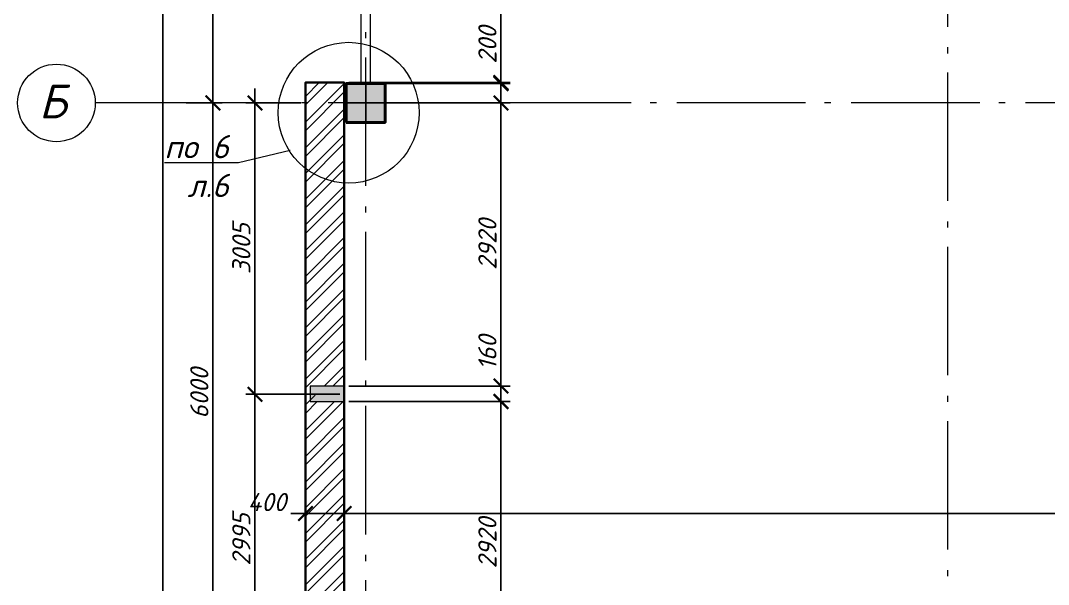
# Model space of a CAD drawing. Header units: millimetres. Extents: x -238377 to 196118, y -123284 to 30177.
# Drawn here: x -218208 to -207611, y -78177 to -72361 of the extents above; entities that cross this region are included whole.
import ezdxf
from ezdxf import colors
from ezdxf.entities.mleader import LeaderData, LeaderLine
from ezdxf.enums import TextEntityAlignment as Align
from ezdxf.math import Vec2, Vec3

# ---------------------------------------------------------------- set-up
doc = ezdxf.new("R2010")
doc.units = ezdxf.units.MM
doc.header["$MEASUREMENT"] = 0
doc.linetypes.add('Double Dashed', pattern=[1797.222233, 1325, -211.666656, 63.333344, -197.222233])
doc.layers.get('0').update_dxf_attribs({"lineweight": 5})
doc.layers.add('#Hatch', color=7, linetype='Continuous', lineweight=5, true_color=0x4d4d4d)
doc.layers.add('#Каркас', color=7, linetype='Continuous', lineweight=5, true_color=0x757575)
for name, color, linetype, lineweight in [('#Бетон', 10, 'Continuous', 15), ('#Выноски', 150, 'Continuous', 15), ('#Оси', 7, 'Continuous', 5), ('#размеры', 7, 'Continuous', 5), ('колонны_Ном._пера__94', 252, 'Continuous', 13), ('колонны_Ном._пера__99', 7, 'Continuous', 40), ('оси_Ном._пера__96', 7, 'Continuous', 5), ('оси_Ном._пера__97', 7, 'Continuous', 20), ('чертеж_Ном._пера__98', 7, 'Continuous', 35)]:
    doc.layers.add(name, color=color, linetype=linetype, lineweight=lineweight)
for name, color, linetype in [('#стены наруж', 7, 'Continuous'), ('колонны', 7, 'Continuous'), ('оси', 7, 'Continuous')]:
    doc.layers.add(name, color=color, linetype=linetype)
doc.styles.add('STEP PR', font='isocpeui.ttf')
doc.styles.add('СГЕНЕРИР_СТИЛЬ_3', font='gost_2_304-81_type.ttf')
doc.dimstyles.new('SPDS', dxfattribs={"dimscale": 10, "dimtxt": 2.5, "dimasz": 2, "dimexe": 1.25, "dimexo": 0.625, "dimtad": 1, "dimdec": 0, "dimrnd": 0.001, "dimtxsty": 'STEP PR', "dimblk": 'ARCHTICK', "dimcen": 2.5, "dimdle": 2, "dimclrd": 256, "dimclre": 256, "dimclrt": 7, "dimadec": 0, "dimazin": 2, "dimtfac": 0.75, "dimtdec": 0, "dimtmove": 1, "dimatfit": 3, "dimfxl": 1, "dimtolj": 1, "dimarcsym": 1})

# ---------------------------------------------------------------- blocks, each defined once
blk = doc.blocks.new('Стандартный маркер сетки')
at = {"layer": 'оси_Ном._пера__96', "linetype": 'Double Dashed', "lineweight": 5}
blk.add_line((900, 0), (17157, 0), dxfattribs=at)
at = {"layer": 'оси_Ном._пера__96', "style": 'СГЕНЕРИР_СТИЛЬ_3'}
blk.add_attdef('AC_MarkerText_1', text='', height=350, rotation=90, dxfattribs=at).set_placement((18727, -87), align=Align.BOTTOM_LEFT)
blk = doc.blocks.new('Стандартный маркер сетки_2')
at = {"layer": 'оси_Ном._пера__96', "linetype": 'Double Dashed', "lineweight": 5}
blk.add_line((900, 0), (17157, 0), dxfattribs=at)
at = {"layer": 'оси_Ном._пера__96', "style": 'СГЕНЕРИР_СТИЛЬ_3'}
blk.add_attdef('AC_MarkerText_1', text='', height=350, rotation=90, dxfattribs=at).set_placement((18727, -122), align=Align.BOTTOM_LEFT)
blk = doc.blocks.new('_ArchTick')
at = {"color": 0, "linetype": 'ByBlock', "const_width": 0.15}
blk.add_lwpolyline([(-0.5, -0.5), (0.5, 0.5)], dxfattribs=at)
blk = doc.blocks.new('*D25')
at = {"layer": '#размеры', "lineweight": -2, "transparency": 16777216}
for p, q in [((-216225, -79360), (-216225, -73060)), ((-216499, -73210), (-216131, -73210)), ((-217551, -79210), (-216131, -79210))]:
    blk.add_line(p, q, dxfattribs=at)
at = {"layer": 'Defpoints', "color": 0, "transparency": 16777216}
for p in [(-216546, -73210), (-216225, -73210), (-217598, -79210)]:
    blk.add_point(p, dxfattribs=at)
at = {"layer": '#размеры', "lineweight": -2, "transparency": 16777216, "xscale": 150, "yscale": 150, "zscale": 150}
for p, rotation in [((-216225, -73210), 90), ((-216225, -79210), 270)]:
    blk.add_blockref('_ArchTick', p, dxfattribs=dict(at, rotation=rotation))
at = {"layer": '#размеры', "color": 7, "transparency": 16777216, "insert": (-216365, -76206), "char_height": 187.5, "attachment_point": 5, "rotation": 90, "style": 'STEP PR'}
blk.add_mtext('\\A1;6000', dxfattribs=at)
blk = doc.blocks.new('*D26')
at = {"layer": '#размеры', "lineweight": -2, "transparency": 16777216}
for p, q in [((-216225, -73360), (-216225, -67060)), ((-217463, -67210), (-216131, -67210)), ((-216499, -73210), (-216131, -73210))]:
    blk.add_line(p, q, dxfattribs=at)
at = {"layer": 'Defpoints', "color": 0, "transparency": 16777216}
for p in [(-217509, -67210), (-216225, -67210), (-216546, -73210)]:
    blk.add_point(p, dxfattribs=at)
at = {"layer": '#размеры', "lineweight": -2, "transparency": 16777216, "xscale": 150, "yscale": 150, "zscale": 150}
for p, rotation in [((-216225, -67210), 90), ((-216225, -73210), 270)]:
    blk.add_blockref('_ArchTick', p, dxfattribs=dict(at, rotation=rotation))
at = {"layer": '#размеры', "color": 7, "transparency": 16777216, "insert": (-216365, -70206), "char_height": 187.5, "attachment_point": 5, "rotation": 90, "style": 'STEP PR'}
blk.add_mtext('\\A1;6000', dxfattribs=at)
blk = doc.blocks.new('*D44')
at = {"layer": '#размеры', "lineweight": -2, "transparency": 16777216}
for p, q in [((-216741, -64660), (-216741, -79360)), ((-210276, -64810), (-216834, -64810)), ((-216399, -79210), (-216834, -79210))]:
    blk.add_line(p, q, dxfattribs=at)
at = {"layer": 'Defpoints', "color": 0, "transparency": 16777216}
for p in [(-210229, -64810), (-216741, -79210), (-216352, -79210)]:
    blk.add_point(p, dxfattribs=at)
at = {"layer": '#размеры', "lineweight": -2, "transparency": 16777216, "xscale": 150, "yscale": 150, "zscale": 150}
for p, rotation in [((-216741, -64810), 90), ((-216741, -79210), 270)]:
    blk.add_blockref('_ArchTick', p, dxfattribs=dict(at, rotation=rotation))
at = {"layer": '#размеры', "color": 7, "transparency": 16777216, "insert": (-216881, -71996), "char_height": 187.5, "attachment_point": 5, "rotation": 90, "style": 'STEP PR'}
blk.add_mtext('\\A1;14400', dxfattribs=at)
blk = doc.blocks.new('*D46')
at = {"layer": '#размеры', "lineweight": -2, "transparency": 16777216}
for p, q in [((-214871, -76991), (-214871, -77538)), ((-184751, -77288), (-184751, -77538)), ((-215021, -77445), (-184601, -77445))]:
    blk.add_line(p, q, dxfattribs=at)
at = {"layer": 'Defpoints', "color": 0, "transparency": 16777216}
for p in [(-214871, -76944), (-184751, -77241), (-184751, -77445)]:
    blk.add_point(p, dxfattribs=at)
at = {"layer": '#размеры', "lineweight": -2, "transparency": 16777216, "xscale": 150, "yscale": 150, "zscale": 150, "rotation": 180}
blk.add_blockref('_ArchTick', (-214871, -77445), dxfattribs=at)
at = {"layer": '#размеры', "lineweight": -2, "transparency": 16777216, "xscale": 150, "yscale": 150, "zscale": 150}
blk.add_blockref('_ArchTick', (-184751, -77445), dxfattribs=at)
at = {"layer": '#размеры', "color": 7, "transparency": 16777216, "insert": (-200856, -77304), "char_height": 187.5, "attachment_point": 5, "style": 'STEP PR'}
blk.add_mtext('\\A1;30120', dxfattribs=at)
blk = doc.blocks.new('Колонна_15_1', base_point=(22379, 71856))
at = {"layer": 'колонны_Ном._пера__94', "linetype": 'Continuous', "true_color": 0x7d7d7d}
blk.add_hatch(color=8, dxfattribs=at).paths.add_polyline_path([(22179, 71647), (22579, 71647), (22579, 72047), (22179, 72047)])
blk.add_hatch(color=8, dxfattribs=at).paths.add_polyline_path([(22179, 71647), (22579, 71647), (22579, 72047), (22179, 72047)])
at = {"layer": 'колонны_Ном._пера__99', "linetype": 'Continuous', "flags": 128}
blk.add_lwpolyline([(22179, 71647), (22579, 71647), (22579, 72047), (22179, 72047)], close=True, dxfattribs=at)
at = {"layer": 'колонны_Ном._пера__99', "color": 8, "linetype": 'Continuous', "true_color": 0x737373, "flags": 128}
blk.add_lwpolyline([(22179, 71647), (22579, 71647), (22579, 72047), (22179, 72047)], close=True, dxfattribs=at)
at = {"layer": 'оси_Ном._пера__96', "color": 253, "lineweight": 5, "true_color": 0x9c9c9c}
for points in [[(22379, 72047), (22379, 71647)], [(22379, 72047), (22379, 71647)], [(22179, 71847), (22579, 71847)], [(22179, 71847), (22579, 71847)]]:
    blk.add_lwpolyline(points, dxfattribs=at)
blk = doc.blocks.new('*D70')
at = {"layer": '#размеры', "lineweight": -2, "transparency": 16777216}
for p, q in [((-215271, -77063), (-215271, -77538)), ((-214871, -77258), (-214871, -77538)), ((-215421, -77445), (-214721, -77445))]:
    blk.add_line(p, q, dxfattribs=at)
at = {"layer": 'Defpoints', "color": 0, "transparency": 16777216}
for p in [(-215271, -77016), (-214871, -77211), (-214871, -77445)]:
    blk.add_point(p, dxfattribs=at)
at = {"layer": '#размеры', "lineweight": -2, "transparency": 16777216, "xscale": 150, "yscale": 150, "zscale": 150, "rotation": 180}
blk.add_blockref('_ArchTick', (-215271, -77445), dxfattribs=at)
at = {"layer": '#размеры', "lineweight": -2, "transparency": 16777216, "xscale": 150, "yscale": 150, "zscale": 150}
blk.add_blockref('_ArchTick', (-214871, -77445), dxfattribs=at)
at = {"layer": '#размеры', "color": 7, "transparency": 16777216, "insert": (-215668, -77327), "char_height": 187.5, "attachment_point": 5, "style": 'STEP PR'}
blk.add_mtext('\\A1;400', dxfattribs=at)
blk = doc.blocks.new('Связ001')
at = {"layer": '#Каркас', "color": 102, "linetype": 'Continuous', "lineweight": 9}
blk.add_lwpolyline([(5837, 0), (5837, 100), (0, 100), (0, 0), (5837, 0)], dxfattribs=at)
blk = doc.blocks.new('*D134')
at = {"layer": '#размеры', "lineweight": -2, "transparency": 16777216}
for p, q in [((-213255, -76280), (-213255, -73060)), ((-214825, -73210), (-213161, -73210)), ((-214825, -76130), (-213161, -76130))]:
    blk.add_line(p, q, dxfattribs=at)
at = {"layer": 'Defpoints', "color": 0, "transparency": 16777216}
for p in [(-214871, -73210), (-213255, -73210), (-214871, -76130)]:
    blk.add_point(p, dxfattribs=at)
at = {"layer": '#размеры', "lineweight": -2, "transparency": 16777216, "xscale": 150, "yscale": 150, "zscale": 150}
for p, rotation in [((-213255, -73210), 90), ((-213255, -76130), 270)]:
    blk.add_blockref('_ArchTick', p, dxfattribs=dict(at, rotation=rotation))
at = {"layer": '#размеры', "color": 7, "transparency": 16777216, "insert": (-213395, -74670), "char_height": 187.5, "attachment_point": 5, "rotation": 90, "style": 'STEP PR'}
blk.add_mtext('\\A1;2920', dxfattribs=at)
blk = doc.blocks.new('*D135')
at = {"layer": '#размеры', "lineweight": -2, "transparency": 16777216}
for p, q in [((-213255, -73150), (-213255, -69591)), ((-214825, -69741), (-213161, -69741)), ((-214825, -73000), (-213161, -73000))]:
    blk.add_line(p, q, dxfattribs=at)
at = {"layer": 'Defpoints', "color": 0, "transparency": 16777216}
for p in [(-214871, -69741), (-213255, -69741), (-214871, -73000)]:
    blk.add_point(p, dxfattribs=at)
at = {"layer": '#размеры', "lineweight": -2, "transparency": 16777216, "xscale": 150, "yscale": 150, "zscale": 150}
for p, rotation in [((-213255, -69741), 90), ((-213255, -73000), 270)]:
    blk.add_blockref('_ArchTick', p, dxfattribs=dict(at, rotation=rotation))
at = {"layer": '#размеры', "color": 7, "transparency": 16777216, "insert": (-213395, -71371), "char_height": 187.5, "attachment_point": 5, "rotation": 90, "style": 'STEP PR'}
blk.add_mtext('\\A1;3260', dxfattribs=at)
blk = doc.blocks.new('сердечник160х300')
at = {"layer": '#Hatch', "true_color": 0xa6a6a6}
h = blk.add_hatch(color=253, dxfattribs=at)
h.dxf.hatch_style = 1
h.paths.add_polyline_path([(80, 150), (-80, 150), (-80, -198), (80, -198)])
at = {"layer": '#Бетон'}
blk.add_lwpolyline([(80, -200), (80, 150), (-80, 150), (-80, -200)], close=True, dxfattribs=at)
blk = doc.blocks.new('*D172')
at = {"layer": '#размеры', "lineweight": -2, "transparency": 16777216}
for p, q in [((-213255, -72367), (-213255, -73010)), ((-213255, -72860), (-213255, -73360)), ((-214803, -73010), (-213161, -73010)), ((-214403, -73210), (-213161, -73210))]:
    blk.add_line(p, q, dxfattribs=at)
at = {"layer": 'Defpoints', "color": 0, "transparency": 16777216}
for p in [(-214850, -73010), (-214450, -73210), (-213255, -73210)]:
    blk.add_point(p, dxfattribs=at)
at = {"layer": '#размеры', "lineweight": -2, "transparency": 16777216, "xscale": 150, "yscale": 150, "zscale": 150}
for p, rotation in [((-213255, -73010), 90), ((-213255, -73210), 270)]:
    blk.add_blockref('_ArchTick', p, dxfattribs=dict(at, rotation=rotation))
at = {"layer": '#размеры', "color": 7, "transparency": 16777216, "insert": (-213395, -72613), "char_height": 187.5, "attachment_point": 5, "rotation": 90, "style": 'STEP PR'}
blk.add_mtext('\\A1;200', dxfattribs=at)
blk = doc.blocks.new('*D173')
at = {"layer": '#размеры', "lineweight": -2, "transparency": 16777216}
for p, q in [((-213255, -75980), (-213255, -76440)), ((-214825, -76130), (-213161, -76130)), ((-214825, -76290), (-213161, -76290))]:
    blk.add_line(p, q, dxfattribs=at)
at = {"layer": 'Defpoints', "color": 0, "transparency": 16777216}
for p in [(-214871, -76130), (-214871, -76290), (-213255, -76290)]:
    blk.add_point(p, dxfattribs=at)
at = {"layer": '#размеры', "lineweight": -2, "transparency": 16777216, "xscale": 150, "yscale": 150, "zscale": 150}
for p, rotation in [((-213255, -76130), 90), ((-213255, -76290), 270)]:
    blk.add_blockref('_ArchTick', p, dxfattribs=dict(at, rotation=rotation))
at = {"layer": '#размеры', "color": 7, "transparency": 16777216, "insert": (-213395, -75787), "char_height": 187.5, "attachment_point": 5, "rotation": 90, "style": 'STEP PR'}
blk.add_mtext('\\A1;160', dxfattribs=at)
blk = doc.blocks.new('*D174')
at = {"layer": '#размеры', "lineweight": -2, "transparency": 16777216}
for p, q in [((-213255, -76140), (-213255, -79360)), ((-214825, -76290), (-213161, -76290)), ((-214405, -79210), (-213161, -79210))]:
    blk.add_line(p, q, dxfattribs=at)
at = {"layer": 'Defpoints', "color": 0, "transparency": 16777216}
for p in [(-214871, -76290), (-214451, -79210), (-213255, -79210)]:
    blk.add_point(p, dxfattribs=at)
at = {"layer": '#размеры', "lineweight": -2, "transparency": 16777216, "xscale": 150, "yscale": 150, "zscale": 150}
for p, rotation in [((-213255, -76290), 90), ((-213255, -79210), 270)]:
    blk.add_blockref('_ArchTick', p, dxfattribs=dict(at, rotation=rotation))
at = {"layer": '#размеры', "color": 7, "transparency": 16777216, "insert": (-213395, -77750), "char_height": 187.5, "attachment_point": 5, "rotation": 90, "style": 'STEP PR'}
blk.add_mtext('\\A1;2920', dxfattribs=at)
blk = doc.blocks.new('*D357')
at = {"layer": '#размеры', "lineweight": -2, "transparency": 16777216}
for p, q in [((-215791, -76065), (-215791, -79360)), ((-214918, -76215), (-215885, -76215)), ((-214898, -79210), (-215885, -79210))]:
    blk.add_line(p, q, dxfattribs=at)
at = {"layer": 'Defpoints', "color": 0, "transparency": 16777216}
for p in [(-214871, -76215), (-215791, -79210), (-214851, -79210)]:
    blk.add_point(p, dxfattribs=at)
at = {"layer": '#размеры', "lineweight": -2, "transparency": 16777216, "xscale": 150, "yscale": 150, "zscale": 150}
for p, rotation in [((-215791, -76215), 90), ((-215791, -79210), 270)]:
    blk.add_blockref('_ArchTick', p, dxfattribs=dict(at, rotation=rotation))
at = {"layer": '#размеры', "color": 7, "transparency": 16777216, "insert": (-215932, -77713), "char_height": 187.5, "attachment_point": 5, "rotation": 90, "style": 'STEP PR'}
blk.add_mtext('\\A1;2995', dxfattribs=at)
blk = doc.blocks.new('*D358')
at = {"layer": '#размеры', "lineweight": -2, "transparency": 16777216}
for p, q in [((-215791, -76365), (-215791, -73060)), ((-215318, -73210), (-215885, -73210)), ((-214918, -76215), (-215885, -76215))]:
    blk.add_line(p, q, dxfattribs=at)
at = {"layer": 'Defpoints', "color": 0, "transparency": 16777216}
for p in [(-215791, -73210), (-215271, -73210), (-214871, -76215)]:
    blk.add_point(p, dxfattribs=at)
at = {"layer": '#размеры', "lineweight": -2, "transparency": 16777216, "xscale": 150, "yscale": 150, "zscale": 150}
for p, rotation in [((-215791, -73210), 90), ((-215791, -76215), 270)]:
    blk.add_blockref('_ArchTick', p, dxfattribs=dict(at, rotation=rotation))
at = {"layer": '#размеры', "color": 7, "transparency": 16777216, "insert": (-215932, -74713), "char_height": 187.5, "attachment_point": 5, "rotation": 90, "style": 'STEP PR'}
blk.add_mtext('\\A1;3005', dxfattribs=at)
blk = doc.blocks.new('_None')

msp = doc.modelspace()

# ---------------------------------------------------------------- hatches: boundary and pattern name
at = {"layer": '#Hatch'}
h = msp.add_hatch(dxfattribs=at)
h.set_pattern_fill('ANSI32', color=256, scale=500)
h.paths.add_polyline_path([(-214871.5, -73000.4), (-215271.5, -73000.4), (-215271.5, -73079.7), (-215271.5, -73148.9), (-215271.5, -73210.4), (-214871.5, -73210.4)])
h.paths.add_polyline_path([(-214871.5, -73210.4), (-215271.5, -73210.4), (-215271.5, -73359.4), (-215271.5, -73410.4), (-215271.5, -79210.4), (-214871.5, -79210.4), (-214871.5, -76290.4), (-215171.5, -76290.4), (-215171.5, -76130.4), (-214871.5, -76130.4)])
edge = h.paths.add_edge_path(flags=17)
edge.add_line((-208348.5, -79430.4), (-208954.5, -79430.4))
edge.add_arc((-208651.5, -79221.7), 367.9, 214.55283, 325.44717)
edge = h.paths.add_edge_path(flags=17)
edge.add_line((-190348.2, -79430.4), (-190954.2, -79430.4))
edge.add_arc((-190651.2, -79221.7), 367.9, 214.55283, 325.44717)
edge = h.paths.add_edge_path(flags=17)
edge.add_line((-184351.2, -79430.4), (-184816, -79430.4))
edge.add_arc((-184655.4, -79306.9), 202.6, 217.5612, 292.54264)
edge.add_arc((-184412.3, -79405.2), 187.8, 208.21459, 288.99311)
edge.add_line((-184351.2, -79582.8), (-184351.2, -79430.4))
edge = h.paths.add_edge_path()
edge.add_line((-187571.5, -79430.4), (-187571.5, -79730.4))
edge.add_line((-187571.5, -79730.4), (-187731.5, -79730.4))
edge.add_line((-187731.5, -79730.4), (-187731.5, -79430.4))
edge.add_line((-187731.5, -79430.4), (-190348.2, -79430.4))
edge.add_arc((-190651.2, -79221.7), 367.9, 214.55283, 325.44717, ccw=False)
edge.add_line((-190954.2, -79430.4), (-193571.5, -79430.4))
edge.add_line((-193571.5, -79430.4), (-193571.5, -79730.4))
edge.add_line((-193571.5, -79730.4), (-193731.5, -79730.4))
edge.add_line((-193731.5, -79730.4), (-193731.5, -79430.4))
edge.add_line((-193731.5, -79430.4), (-199571.5, -79430.4))
edge.add_line((-199571.5, -79430.4), (-199571.5, -79730.4))
edge.add_line((-199571.5, -79730.4), (-199731.5, -79730.4))
edge.add_line((-199731.5, -79730.4), (-199731.5, -79430.4))
edge.add_line((-199731.5, -79430.4), (-205571.5, -79430.4))
edge.add_line((-205571.5, -79430.4), (-205571.5, -79730.4))
edge.add_line((-205571.5, -79730.4), (-205731.5, -79730.4))
edge.add_line((-205731.5, -79730.4), (-205731.5, -79430.4))
edge.add_line((-205731.5, -79430.4), (-208348.5, -79430.4))
edge.add_arc((-208651.5, -79221.7), 367.9, 214.55283, 325.44717, ccw=False)
edge.add_line((-208954.5, -79430.4), (-211571.3, -79430.4))
edge.add_line((-211571.3, -79430.4), (-211571.3, -79730.4))
edge.add_line((-211571.3, -79730.4), (-211731.3, -79730.4))
edge.add_line((-211731.3, -79730.4), (-211731.3, -79430.4))
edge.add_line((-211731.3, -79430.4), (-214871.5, -79430.4))
edge.add_line((-214871.5, -79430.4), (-214871.5, -79210.4))
edge.add_line((-214871.5, -79210.4), (-215271.5, -79210.4))
edge.add_line((-215271.5, -79210.4), (-215271.5, -79830.4))
edge.add_line((-215271.5, -79830.4), (-215271.5, -80030.4))
edge.add_line((-215271.5, -80030.4), (-214651.2, -80030.4))
edge.add_line((-214651.2, -80030.4), (-214651.2, -79830.4))
edge.add_line((-214651.2, -79830.4), (-208951.3, -79830.4))
edge.add_line((-208951.3, -79830.4), (-208951.3, -80028.3))
edge.add_line((-208951.3, -80028.3), (-208351, -80028.3))
edge.add_line((-208351, -80028.3), (-208351, -79830.4))
edge.add_line((-208351, -79830.4), (-202951.3, -79830.4))
edge.add_line((-202951.3, -79830.4), (-202951.3, -80028.3))
edge.add_line((-202951.3, -80028.3), (-202351, -80028.3))
edge.add_line((-202351, -80028.3), (-202351, -79830.4))
edge.add_line((-202351, -79830.4), (-196951.3, -79830.4))
edge.add_line((-196951.3, -79830.4), (-196951.3, -80028.3))
edge.add_line((-196951.3, -80028.3), (-196351, -80028.3))
edge.add_line((-196351, -80028.3), (-196351, -79830.4))
edge.add_line((-196351, -79830.4), (-190951.3, -79830.4))
edge.add_line((-190951.3, -79830.4), (-190951.3, -80028.3))
edge.add_line((-190951.3, -80028.3), (-190351, -80028.3))
edge.add_line((-190351, -80028.3), (-190351, -79830.4))
edge.add_line((-190351, -79830.4), (-184951.2, -79830.4))
edge.add_line((-184951.2, -79830.4), (-184951.2, -80030.4))
edge.add_line((-184951.2, -80030.4), (-184351.2, -80030.4))
edge.add_line((-184351.2, -80030.4), (-184351.2, -79830.4))
edge.add_line((-184351.2, -79830.4), (-184351.2, -79582.8))
edge.add_arc((-184412.3, -79405.2), 187.8, 208.21459, 288.99311, ccw=False)
edge.add_arc((-184655.4, -79306.9), 202.6, 217.5612, 292.54264, ccw=False)
edge.add_line((-184816, -79430.4), (-187571.5, -79430.4))

# ---------------------------------------------------------------- linework, layer by layer
at = {"layer": '#Выноски'}
msp.add_circle((-214825.6, -73311.5), 726.3, dxfattribs=at)
at = {"layer": '#стены наруж', "lineweight": 30}
msp.add_lwpolyline([(-215271.5, -79830.4), (-215271.5, -73000.4), (-214871.5, -73000.4), (-214871.5, -79430.4), (-184351.2, -79430.4), (-184351.2, -79830.4)], dxfattribs=at)
at = {"layer": 'оси_Ном._пера__96', "linetype": 'Double Dashed'}
for p, q in [((-216265.2, -73210.4), (-217438.2, -73210.4)), ((-143619.1, -73210.4), (-216265.2, -73210.4))]:
    msp.add_line(p, q, dxfattribs=at)
msp.add_point((-216265.2, -73210.4), dxfattribs=at)
msp.add_point((-216265.2, -73210.4), dxfattribs=at)
at = {"layer": 'оси_Ном._пера__97', "linetype": 'Continuous'}
msp.add_ellipse((-217838.2, -73210.4), major_axis=(282.8, 282.8), ratio=1, start_param=2.3561945, end_param=8.6393798, dxfattribs=at)

# ---------------------------------------------------------------- block references
at = {"layer": '#размеры', "rotation": 90}
msp.add_blockref('сердечник160х300', (-215071.5, -76210.4), dxfattribs=at)
at = {"layer": 'колонны'}
msp.add_blockref('Колонна_15_1', (-214649.9, -73201.5), dxfattribs=at)
at = {"layer": 'оси', "zscale": 1000, "rotation": 270}
for name, p in [('Стандартный маркер сетки', (-214651.2, -66449.3)), ('Стандартный маркер сетки_2', (-208651.2, -66605))]:
    msp.add_blockref(name, p, dxfattribs=at)
at = {"layer": 'чертеж_Ном._пера__98', "linetype": 'Continuous', "lineweight": 5, "xscale": 0.9584354169361496, "zscale": 1000, "rotation": 90}
msp.add_blockref('Связ001', (-214599.6, -73010.4), dxfattribs=at)

# ---------------------------------------------------------------- texts
at = {"layer": '#Оси', "linetype": 'Continuous', "ltscale": 100, "style": 'STEP PR'}
msp.add_text('Б', height=350, dxfattribs=at).set_placement((-217875.9, -73194.1), align=Align.MIDDLE_CENTER)

# ---------------------------------------------------------------- dimensions: what is measured, and where the dimension line sits
at = {"layer": '#размеры'}
for base, p1, p2, angle, picture, middle in [((-216740.6, -79210.4), (-210228.9, -64810.4), (-216351.7, -79210.4), 270, '*D44', (-216740.6, -71996.1)), ((-216224.6, -67210.4), (-216546.2, -73210.4), (-217509.4, -67210.4), 90, '*D26', (-216224.6, -70205.6)), ((-213254.6, -73210.4), (-214849.9, -73010.4), (-214449.9, -73210.4), 90, '*D172', (-213254.6, -72612.8)), ((-216224.6, -73210.4), (-217598.2, -79210.4), (-216546.2, -73210.4), 90, '*D25', (-216224.6, -76205.6)), ((-213254.6, -76290.4), (-214871.5, -76130.4), (-214871.5, -76290.4), 90, '*D173', (-213254.6, -75786.8))]:
    dim = msp.add_linear_dim(base=base, p1=p1, p2=p2, angle=angle, dimstyle='SPDS', override={"dimscale": 75, "dimtxsty": 'STEP PR'}, dxfattribs=at)
    dim.commit()
    dim.dimension.update_dxf_attribs({"geometry": picture, "text_midpoint": middle, "dimtype": 160})
for base, p1, p2, picture, middle in [((-213254.6, -69740.7), (-214871.5, -73000.4), (-214871.5, -69740.7), '*D135', (-213395.2, -71370.5)), ((-215791, -73210.4), (-214871.5, -76215.4), (-215271.5, -73210.4), '*D358', (-215931.6, -74712.9)), ((-213254.6, -73210.4), (-214871.5, -76130.4), (-214871.5, -73210.4), '*D134', (-213395.2, -74670.4)), ((-215791, -79210.4), (-214871.5, -76215.4), (-214851.5, -79210.4), '*D357', (-215931.6, -77712.9)), ((-213254.6, -79210.4), (-214871.5, -76290.4), (-214451.5, -79210.4), '*D174', (-213395.2, -77750.4))]:
    dim = msp.add_linear_dim(base=base, p1=p1, p2=p2, angle=90, dimstyle='SPDS', override={"dimscale": 75, "dimtxsty": 'STEP PR'}, dxfattribs=at)
    dim.commit()
    dim.dimension.update_dxf_attribs({"geometry": picture, "text_midpoint": middle})
for base, p1, p2, picture, middle in [((-214871.5, -77444.7), (-215271.5, -77016), (-214871.5, -77211.4), '*D70', (-215668.3, -77468.1)), ((-184751.2, -77444.7), (-214870.9, -76944.4), (-184751.2, -77241.3), '*D46', (-200855.7, -77444.7))]:
    dim = msp.add_linear_dim(base=base, p1=p1, p2=p2, dimstyle='SPDS', override={"dimscale": 75, "dimtxsty": 'STEP PR'}, dxfattribs=at)
    dim.commit()
    dim.dimension.update_dxf_attribs({"geometry": picture, "text_midpoint": middle, "dimtype": 160})

# ---------------------------------------------------------------- leaders
at = {"layer": '#Выноски'}
ml = msp.add_multileader_mtext('Standard', dxfattribs=at)
ml.set_content('\\A1;по 6\\Pл.6', color=256, style='STEP PR')
ml.set_leader_properties(color=256, linetype='ByLayer', lineweight=-1)
ml.set_arrow_properties(name='NONE')
ml.build(insert=Vec2(0, 0))
ml.multileader.update_dxf_attribs({"text_left_attachment_type": 6, "text_right_attachment_type": 6, "dogleg_length": 0, "arrow_head_size": 240})
ctx = ml.context
ctx.base_point, ctx.char_height, ctx.arrow_head_size, ctx.landing_gap_size, ctx.plane_origin = Vec3(-216813.8, -73829.3), 240, 240, 100, Vec3(-210214.5, -87466.2)
ctx.left_attachment, ctx.right_attachment, ctx.text_align_type = 6, 6, 2
notes = []
notes.append((ctx, [(1, (1, 1, 0), (-215960.3, -73829.3), (-1, 0), 0, [(0, [(-215427.2, -73702.1)], 0, [])])]))
ctx.mtext.insert, ctx.mtext.rotation, ctx.mtext.defined_height, ctx.mtext.alignment, ctx.mtext.flow_direction = Vec3(-216060.3, -73541.3), 6.2831853, 401.7, 3, 5
for ctx, leaders in notes:
    for number, flags, end, landing, length, lines in leaders:
        leader = LeaderData()
        leader.index, (leader.has_last_leader_line, leader.has_dogleg_vector, leader.attachment_direction) = number, flags
        leader.last_leader_point, leader.dogleg_vector, leader.dogleg_length = Vec3(end), Vec3(landing), length
        for number, points, colour, breaks in lines:
            line = LeaderLine()
            line.index, line.vertices, line.color, line.breaks = number, Vec3.list(points), colors.encode_raw_color(colour), breaks
            leader.lines.append(line)
        ctx.leaders.append(leader)

doc.saveas('drawing.dxf')
